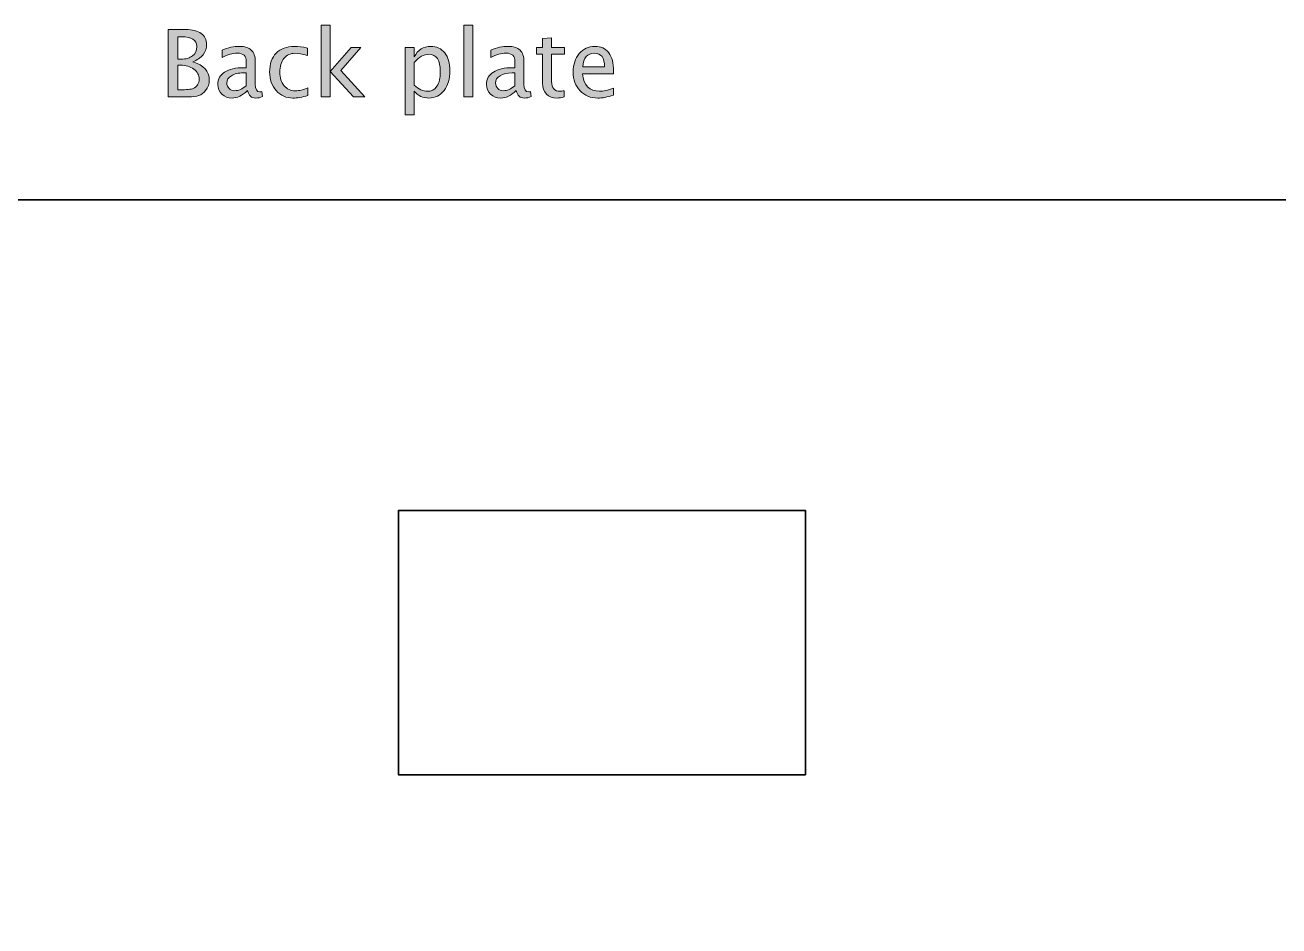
# Model space of a CAD drawing. Header units: inches. Extents: x 4 to 816, y 71 to 806.
# Drawn here: x 188.2 to 242.8, y 168.7 to 208 of the extents above; entities that cross this region are included whole.
import ezdxf

# ---------------------------------------------------------------- set-up
doc = ezdxf.new("R2010")
doc.units = ezdxf.units.IN
doc.header["$MEASUREMENT"] = 0
doc.layers.add('Layer 1', color=7, linetype='Continuous')

# ---------------------------------------------------------------- blocks, each defined once
blk = doc.blocks.new('block 35')
at = {"layer": 'Layer 1', "color": 240, "lineweight": 35, "true_color": 0xed1c24}
blk.add_lwpolyline([(23.165, 200.351), (406.63, 200.351), (406.63, 73.807), (23.165, 73.807)], dxfattribs=at)
blk = doc.blocks.new('block 221')
at = {"layer": 'Layer 1', "color": 240, "lineweight": 35, "true_color": 0xed1c24}
blk.add_lwpolyline([(222.184, 175.318), (204.448, 175.318), (204.448, 186.822), (222.184, 186.822), (222.184, 175.318)], dxfattribs=at)
blk = doc.blocks.new('block 328')
at = {"layer": 'Layer 1', "true_color": 0x231f20}
h = blk.add_hatch(color=250, dxfattribs=at)
h.dxf.hatch_style = 2
edge = h.paths.add_edge_path()
edge.add_spline(control_points=[(194.427, 204.838), (194.427, 204.838), (194.427, 207.772), (194.427, 207.772), (194.427, 207.772), (195.188, 207.772), (195.188, 207.772), (195.481, 207.772), (195.706, 207.716), (195.863, 207.605), (196.019, 207.494), (196.097, 207.334), (196.097, 207.125), (196.097, 206.957), (196.045, 206.806), (195.941, 206.673), (195.836, 206.542), (195.688, 206.439), (195.495, 206.367), (195.975, 206.22), (196.214, 205.955), (196.214, 205.572), (196.214, 205.4), (196.161, 205.248), (196.056, 205.114), (195.975, 205.012), (195.878, 204.941), (195.764, 204.9), (195.651, 204.859), (195.493, 204.838), (195.291, 204.838), (195.291, 204.838), (194.427, 204.838), (194.427, 204.838)], knot_values=[0, 0, 0, 0, 1, 1, 1, 2, 2, 2, 3, 3, 3, 4, 4, 4, 5, 5, 5, 6, 6, 6, 7, 7, 7, 8, 8, 8, 9, 9, 9, 10, 10, 10, 11, 11, 11, 11], degree=3, periodic=1)
edge = h.paths.add_edge_path()
edge.add_spline(control_points=[(194.839, 206.483), (194.839, 206.483), (194.972, 206.483), (194.972, 206.483), (195.195, 206.483), (195.368, 206.531), (195.489, 206.626), (195.611, 206.721), (195.671, 206.857), (195.671, 207.032), (195.671, 207.318), (195.448, 207.46), (195.002, 207.46), (195.002, 207.46), (194.839, 207.46), (194.839, 207.46), (194.839, 207.46), (194.839, 206.483), (194.839, 206.483)], knot_values=[0, 0, 0, 0, 1, 1, 1, 2, 2, 2, 3, 3, 3, 4, 4, 4, 5, 5, 5, 6, 6, 6, 6], degree=3, periodic=1)
edge = h.paths.add_edge_path()
edge.add_spline(control_points=[(194.839, 205.15), (194.839, 205.15), (194.924, 205.15), (194.924, 205.15), (195.229, 205.15), (195.426, 205.169), (195.515, 205.207), (195.687, 205.28), (195.772, 205.415), (195.772, 205.612), (195.772, 205.786), (195.695, 205.931), (195.539, 206.046), (195.384, 206.162), (195.189, 206.22), (194.956, 206.22), (194.956, 206.22), (194.839, 206.22), (194.839, 206.22), (194.839, 206.22), (194.839, 205.15), (194.839, 205.15)], knot_values=[0, 0, 0, 0, 1, 1, 1, 2, 2, 2, 3, 3, 3, 4, 4, 4, 5, 5, 5, 6, 6, 6, 7, 7, 7, 7], degree=3, periodic=1)
h = blk.add_hatch(color=250, dxfattribs=at)
h.dxf.hatch_style = 2
h.paths.add_polyline_path([(201.093, 204.838), (201.093, 207.967), (201.483, 207.967), (201.483, 205.946), (202.395, 206.991), (202.816, 206.991), (201.944, 205.986), (202.996, 204.838), (202.496, 204.838), (201.483, 205.942), (201.483, 204.838)])
h = blk.add_hatch(color=250, dxfattribs=at)
h.dxf.hatch_style = 2
h.paths.add_polyline_path([(207.303, 204.838), (207.303, 207.967), (207.694, 207.967), (207.694, 204.838)])
h = blk.add_hatch(color=250, dxfattribs=at)
h.dxf.hatch_style = 2
edge = h.paths.add_edge_path()
edge.add_spline(control_points=[(197.883, 205.112), (197.649, 204.897), (197.424, 204.789), (197.207, 204.789), (197.029, 204.789), (196.881, 204.845), (196.763, 204.956), (196.646, 205.068), (196.587, 205.209), (196.587, 205.379), (196.587, 205.615), (196.686, 205.796), (196.883, 205.922), (197.081, 206.048), (197.364, 206.111), (197.734, 206.111), (197.734, 206.111), (197.825, 206.111), (197.825, 206.111), (197.825, 206.111), (197.825, 206.37), (197.825, 206.37), (197.825, 206.62), (197.695, 206.745), (197.435, 206.745), (197.233, 206.745), (197.012, 206.682), (196.773, 206.555), (196.773, 206.555), (196.773, 206.878), (196.773, 206.878), (197.036, 206.985), (197.284, 207.039), (197.516, 207.039), (197.755, 207.039), (197.932, 206.984), (198.045, 206.875), (198.159, 206.766), (198.216, 206.598), (198.216, 206.37), (198.216, 206.37), (198.216, 205.395), (198.216, 205.395), (198.216, 205.172), (198.285, 205.06), (198.422, 205.06), (198.439, 205.06), (198.464, 205.063), (198.497, 205.069), (198.497, 205.069), (198.525, 204.852), (198.525, 204.852), (198.436, 204.81), (198.339, 204.789), (198.232, 204.789), (198.049, 204.789), (197.933, 204.897), (197.883, 205.112)], knot_values=[0, 0, 0, 0, 1, 1, 1, 2, 2, 2, 3, 3, 3, 4, 4, 4, 5, 5, 5, 6, 6, 6, 7, 7, 7, 8, 8, 8, 9, 9, 9, 10, 10, 10, 11, 11, 11, 12, 12, 12, 13, 13, 13, 14, 14, 14, 15, 15, 15, 16, 16, 16, 17, 17, 17, 18, 18, 18, 19, 19, 19, 19], degree=3, periodic=1)
edge = h.paths.add_edge_path()
edge.add_spline(control_points=[(197.825, 205.324), (197.825, 205.324), (197.825, 205.881), (197.825, 205.881), (197.825, 205.881), (197.701, 205.885), (197.701, 205.885), (197.484, 205.885), (197.309, 205.844), (197.176, 205.764), (197.044, 205.683), (196.977, 205.576), (196.977, 205.443), (196.977, 205.349), (197.01, 205.27), (197.076, 205.205), (197.142, 205.14), (197.223, 205.108), (197.318, 205.108), (197.481, 205.108), (197.65, 205.18), (197.825, 205.324)], knot_values=[0, 0, 0, 0, 1, 1, 1, 2, 2, 2, 3, 3, 3, 4, 4, 4, 5, 5, 5, 6, 6, 6, 7, 7, 7, 7], degree=3, periodic=1)
h = blk.add_hatch(color=250, dxfattribs=at)
h.dxf.hatch_style = 2
edge = h.paths.add_edge_path()
edge.add_spline(control_points=[(200.509, 204.904), (200.256, 204.827), (200.038, 204.789), (199.855, 204.789), (199.564, 204.789), (199.323, 204.897), (199.131, 205.112), (198.94, 205.328), (198.844, 205.599), (198.844, 205.926), (198.844, 206.276), (198.939, 206.549), (199.128, 206.745), (199.318, 206.941), (199.582, 207.039), (199.922, 207.039), (200.09, 207.039), (200.277, 207.015), (200.485, 206.969), (200.485, 206.969), (200.485, 206.642), (200.485, 206.642), (200.264, 206.706), (200.085, 206.739), (199.947, 206.739), (199.746, 206.739), (199.586, 206.664), (199.466, 206.514), (199.346, 206.364), (199.286, 206.164), (199.286, 205.915), (199.286, 205.673), (199.348, 205.477), (199.472, 205.328), (199.596, 205.179), (199.758, 205.104), (199.959, 205.104), (200.137, 205.104), (200.32, 205.15), (200.509, 205.241), (200.509, 205.241), (200.509, 204.904), (200.509, 204.904)], knot_values=[0, 0, 0, 0, 1, 1, 1, 2, 2, 2, 3, 3, 3, 4, 4, 4, 5, 5, 5, 6, 6, 6, 7, 7, 7, 8, 8, 8, 9, 9, 9, 10, 10, 10, 11, 11, 11, 12, 12, 12, 13, 13, 13, 14, 14, 14, 14], degree=3, periodic=1)
h = blk.add_hatch(color=250, dxfattribs=at)
h.dxf.hatch_style = 2
edge = h.paths.add_edge_path()
edge.add_spline(control_points=[(204.749, 204.056), (204.749, 204.056), (204.749, 206.991), (204.749, 206.991), (204.749, 206.991), (205.14, 206.991), (205.14, 206.991), (205.14, 206.991), (205.14, 206.587), (205.14, 206.587), (205.299, 206.888), (205.539, 207.039), (205.859, 207.039), (206.118, 207.039), (206.322, 206.943), (206.47, 206.755), (206.619, 206.566), (206.693, 206.307), (206.693, 205.98), (206.693, 205.623), (206.609, 205.336), (206.44, 205.117), (206.272, 204.898), (206.05, 204.789), (205.776, 204.789), (205.521, 204.789), (205.309, 204.887), (205.14, 205.082), (205.14, 205.082), (205.14, 204.056), (205.14, 204.056), (205.14, 204.056), (204.749, 204.056), (204.749, 204.056)], knot_values=[0, 0, 0, 0, 1, 1, 1, 2, 2, 2, 3, 3, 3, 4, 4, 4, 5, 5, 5, 6, 6, 6, 7, 7, 7, 8, 8, 8, 9, 9, 9, 10, 10, 10, 11, 11, 11, 11], degree=3, periodic=1)
edge = h.paths.add_edge_path()
edge.add_spline(control_points=[(205.14, 205.352), (205.34, 205.172), (205.532, 205.082), (205.714, 205.082), (205.894, 205.082), (206.033, 205.158), (206.13, 205.307), (206.228, 205.457), (206.277, 205.667), (206.277, 205.94), (206.277, 206.443), (206.111, 206.695), (205.778, 206.695), (205.56, 206.695), (205.347, 206.578), (205.14, 206.341), (205.14, 206.341), (205.14, 205.352), (205.14, 205.352)], knot_values=[0, 0, 0, 0, 1, 1, 1, 2, 2, 2, 3, 3, 3, 4, 4, 4, 5, 5, 5, 6, 6, 6, 6], degree=3, periodic=1)
h = blk.add_hatch(color=250, dxfattribs=at)
h.dxf.hatch_style = 2
edge = h.paths.add_edge_path()
edge.add_spline(control_points=[(209.586, 205.112), (209.352, 204.897), (209.127, 204.789), (208.911, 204.789), (208.732, 204.789), (208.584, 204.845), (208.467, 204.956), (208.349, 205.068), (208.29, 205.209), (208.29, 205.379), (208.29, 205.615), (208.389, 205.796), (208.587, 205.922), (208.784, 206.048), (209.068, 206.111), (209.438, 206.111), (209.438, 206.111), (209.529, 206.111), (209.529, 206.111), (209.529, 206.111), (209.529, 206.37), (209.529, 206.37), (209.529, 206.62), (209.399, 206.745), (209.138, 206.745), (208.936, 206.745), (208.716, 206.682), (208.477, 206.555), (208.477, 206.555), (208.477, 206.878), (208.477, 206.878), (208.739, 206.985), (208.987, 207.039), (209.22, 207.039), (209.459, 207.039), (209.635, 206.984), (209.749, 206.875), (209.862, 206.766), (209.919, 206.598), (209.919, 206.37), (209.919, 206.37), (209.919, 205.395), (209.919, 205.395), (209.919, 205.172), (209.988, 205.06), (210.125, 205.06), (210.142, 205.06), (210.168, 205.063), (210.201, 205.069), (210.201, 205.069), (210.228, 204.852), (210.228, 204.852), (210.14, 204.81), (210.042, 204.789), (209.935, 204.789), (209.753, 204.789), (209.636, 204.897), (209.586, 205.112)], knot_values=[0, 0, 0, 0, 1, 1, 1, 2, 2, 2, 3, 3, 3, 4, 4, 4, 5, 5, 5, 6, 6, 6, 7, 7, 7, 8, 8, 8, 9, 9, 9, 10, 10, 10, 11, 11, 11, 12, 12, 12, 13, 13, 13, 14, 14, 14, 15, 15, 15, 16, 16, 16, 17, 17, 17, 18, 18, 18, 19, 19, 19, 19], degree=3, periodic=1)
edge = h.paths.add_edge_path()
edge.add_spline(control_points=[(209.529, 205.324), (209.529, 205.324), (209.529, 205.881), (209.529, 205.881), (209.529, 205.881), (209.404, 205.885), (209.404, 205.885), (209.187, 205.885), (209.013, 205.844), (208.88, 205.764), (208.747, 205.683), (208.681, 205.576), (208.681, 205.443), (208.681, 205.349), (208.714, 205.27), (208.78, 205.205), (208.846, 205.14), (208.926, 205.108), (209.022, 205.108), (209.184, 205.108), (209.353, 205.18), (209.529, 205.324)], knot_values=[0, 0, 0, 0, 1, 1, 1, 2, 2, 2, 3, 3, 3, 4, 4, 4, 5, 5, 5, 6, 6, 6, 7, 7, 7, 7], degree=3, periodic=1)
h = blk.add_hatch(color=250, dxfattribs=at)
h.dxf.hatch_style = 2
edge = h.paths.add_edge_path()
edge.add_spline(control_points=[(211.677, 204.838), (211.557, 204.805), (211.452, 204.789), (211.364, 204.789), (211.166, 204.789), (211.011, 204.846), (210.9, 204.96), (210.789, 205.073), (210.734, 205.231), (210.734, 205.433), (210.734, 205.433), (210.734, 206.697), (210.734, 206.697), (210.734, 206.697), (210.464, 206.697), (210.464, 206.697), (210.464, 206.697), (210.464, 206.991), (210.464, 206.991), (210.464, 206.991), (210.734, 206.991), (210.734, 206.991), (210.734, 206.991), (210.734, 207.381), (210.734, 207.381), (210.734, 207.381), (211.124, 207.419), (211.124, 207.419), (211.124, 207.419), (211.124, 206.991), (211.124, 206.991), (211.124, 206.991), (211.687, 206.991), (211.687, 206.991), (211.687, 206.991), (211.687, 206.697), (211.687, 206.697), (211.687, 206.697), (211.124, 206.697), (211.124, 206.697), (211.124, 206.697), (211.124, 205.505), (211.124, 205.505), (211.124, 205.223), (211.246, 205.082), (211.489, 205.082), (211.54, 205.082), (211.603, 205.091), (211.677, 205.108), (211.677, 205.108), (211.677, 204.838), (211.677, 204.838)], knot_values=[0, 0, 0, 0, 1, 1, 1, 2, 2, 2, 3, 3, 3, 4, 4, 4, 5, 5, 5, 6, 6, 6, 7, 7, 7, 8, 8, 8, 9, 9, 9, 10, 10, 10, 11, 11, 11, 12, 12, 12, 13, 13, 13, 14, 14, 14, 15, 15, 15, 16, 16, 16, 17, 17, 17, 17], degree=3, periodic=1)
h = blk.add_hatch(color=250, dxfattribs=at)
h.dxf.hatch_style = 2
edge = h.paths.add_edge_path()
edge.add_spline(control_points=[(213.813, 204.908), (213.551, 204.829), (213.328, 204.789), (213.141, 204.789), (212.823, 204.789), (212.564, 204.894), (212.364, 205.105), (212.165, 205.315), (212.065, 205.588), (212.065, 205.924), (212.065, 206.25), (212.153, 206.517), (212.33, 206.726), (212.506, 206.934), (212.732, 207.039), (213.006, 207.039), (213.267, 207.039), (213.468, 206.946), (213.61, 206.76), (213.752, 206.574), (213.823, 206.311), (213.823, 205.97), (213.823, 205.97), (213.821, 205.851), (213.821, 205.851), (213.821, 205.851), (212.464, 205.851), (212.464, 205.851), (212.52, 205.341), (212.771, 205.087), (213.215, 205.087), (213.377, 205.087), (213.577, 205.131), (213.813, 205.219), (213.813, 205.219), (213.813, 204.908), (213.813, 204.908)], knot_values=[0, 0, 0, 0, 1, 1, 1, 2, 2, 2, 3, 3, 3, 4, 4, 4, 5, 5, 5, 6, 6, 6, 7, 7, 7, 8, 8, 8, 9, 9, 9, 10, 10, 10, 11, 11, 11, 12, 12, 12, 12], degree=3, periodic=1)
edge = h.paths.add_edge_path()
edge.add_spline(control_points=[(212.481, 206.145), (212.481, 206.145), (213.431, 206.145), (213.431, 206.145), (213.431, 206.544), (213.281, 206.745), (212.983, 206.745), (212.683, 206.745), (212.516, 206.544), (212.481, 206.145)], knot_values=[0, 0, 0, 0, 1, 1, 1, 2, 2, 2, 3, 3, 3, 3], degree=3, periodic=1)
at = {"layer": 'Layer 1', "lineweight": 0}
for points in [[(201.093, 204.838), (201.093, 207.967), (201.483, 207.967), (201.483, 205.946), (202.395, 206.991), (202.816, 206.991), (201.944, 205.986), (202.996, 204.838), (202.496, 204.838), (201.483, 205.942), (201.483, 204.838), (201.093, 204.838)], [(207.303, 204.838), (207.303, 207.967), (207.694, 207.967), (207.694, 204.838), (207.303, 204.838)]]:
    blk.add_lwpolyline(points, dxfattribs=at)
for points, knots in [([(194.427, 204.838), (194.427, 204.838), (194.427, 207.772), (194.427, 207.772), (194.427, 207.772), (195.188, 207.772), (195.188, 207.772), (195.481, 207.772), (195.706, 207.716), (195.863, 207.605), (196.019, 207.494), (196.097, 207.334), (196.097, 207.125), (196.097, 206.957), (196.045, 206.806), (195.941, 206.673), (195.836, 206.542), (195.688, 206.439), (195.495, 206.367), (195.975, 206.22), (196.214, 205.955), (196.214, 205.572), (196.214, 205.4), (196.161, 205.248), (196.056, 205.114), (195.975, 205.012), (195.878, 204.941), (195.764, 204.9), (195.651, 204.859), (195.493, 204.838), (195.291, 204.838), (195.291, 204.838), (194.427, 204.838), (194.427, 204.838)], [0, 0, 0, 0, 1, 1, 1, 2, 2, 2, 3, 3, 3, 4, 4, 4, 5, 5, 5, 6, 6, 6, 7, 7, 7, 8, 8, 8, 9, 9, 9, 10, 10, 10, 11, 11, 11, 11]), ([(194.839, 206.483), (194.839, 206.483), (194.972, 206.483), (194.972, 206.483), (195.195, 206.483), (195.368, 206.531), (195.489, 206.626), (195.611, 206.721), (195.671, 206.857), (195.671, 207.032), (195.671, 207.318), (195.448, 207.46), (195.002, 207.46), (195.002, 207.46), (194.839, 207.46), (194.839, 207.46), (194.839, 207.46), (194.839, 206.483), (194.839, 206.483)], [0, 0, 0, 0, 1, 1, 1, 2, 2, 2, 3, 3, 3, 4, 4, 4, 5, 5, 5, 6, 6, 6, 6]), ([(197.883, 205.112), (197.649, 204.897), (197.424, 204.789), (197.207, 204.789), (197.029, 204.789), (196.881, 204.845), (196.763, 204.956), (196.646, 205.068), (196.587, 205.209), (196.587, 205.379), (196.587, 205.615), (196.686, 205.796), (196.883, 205.922), (197.081, 206.048), (197.364, 206.111), (197.734, 206.111), (197.734, 206.111), (197.825, 206.111), (197.825, 206.111), (197.825, 206.111), (197.825, 206.37), (197.825, 206.37), (197.825, 206.62), (197.695, 206.745), (197.435, 206.745), (197.233, 206.745), (197.012, 206.682), (196.773, 206.555), (196.773, 206.555), (196.773, 206.878), (196.773, 206.878), (197.036, 206.985), (197.284, 207.039), (197.516, 207.039), (197.755, 207.039), (197.932, 206.984), (198.045, 206.875), (198.159, 206.766), (198.216, 206.598), (198.216, 206.37), (198.216, 206.37), (198.216, 205.395), (198.216, 205.395), (198.216, 205.172), (198.285, 205.06), (198.422, 205.06), (198.439, 205.06), (198.464, 205.063), (198.497, 205.069), (198.497, 205.069), (198.525, 204.852), (198.525, 204.852), (198.436, 204.81), (198.339, 204.789), (198.232, 204.789), (198.049, 204.789), (197.933, 204.897), (197.883, 205.112)], [0, 0, 0, 0, 1, 1, 1, 2, 2, 2, 3, 3, 3, 4, 4, 4, 5, 5, 5, 6, 6, 6, 7, 7, 7, 8, 8, 8, 9, 9, 9, 10, 10, 10, 11, 11, 11, 12, 12, 12, 13, 13, 13, 14, 14, 14, 15, 15, 15, 16, 16, 16, 17, 17, 17, 18, 18, 18, 19, 19, 19, 19]), ([(200.509, 204.904), (200.256, 204.827), (200.038, 204.789), (199.855, 204.789), (199.564, 204.789), (199.323, 204.897), (199.131, 205.112), (198.94, 205.328), (198.844, 205.599), (198.844, 205.926), (198.844, 206.276), (198.939, 206.549), (199.128, 206.745), (199.318, 206.941), (199.582, 207.039), (199.922, 207.039), (200.09, 207.039), (200.277, 207.015), (200.485, 206.969), (200.485, 206.969), (200.485, 206.642), (200.485, 206.642), (200.264, 206.706), (200.085, 206.739), (199.947, 206.739), (199.746, 206.739), (199.586, 206.664), (199.466, 206.514), (199.346, 206.364), (199.286, 206.164), (199.286, 205.915), (199.286, 205.673), (199.348, 205.477), (199.472, 205.328), (199.596, 205.179), (199.758, 205.104), (199.959, 205.104), (200.137, 205.104), (200.32, 205.15), (200.509, 205.241), (200.509, 205.241), (200.509, 204.904), (200.509, 204.904)], [0, 0, 0, 0, 1, 1, 1, 2, 2, 2, 3, 3, 3, 4, 4, 4, 5, 5, 5, 6, 6, 6, 7, 7, 7, 8, 8, 8, 9, 9, 9, 10, 10, 10, 11, 11, 11, 12, 12, 12, 13, 13, 13, 14, 14, 14, 14]), ([(204.749, 204.056), (204.749, 204.056), (204.749, 206.991), (204.749, 206.991), (204.749, 206.991), (205.14, 206.991), (205.14, 206.991), (205.14, 206.991), (205.14, 206.587), (205.14, 206.587), (205.299, 206.888), (205.539, 207.039), (205.859, 207.039), (206.118, 207.039), (206.322, 206.943), (206.47, 206.755), (206.619, 206.566), (206.693, 206.307), (206.693, 205.98), (206.693, 205.623), (206.609, 205.336), (206.44, 205.117), (206.272, 204.898), (206.05, 204.789), (205.776, 204.789), (205.521, 204.789), (205.309, 204.887), (205.14, 205.082), (205.14, 205.082), (205.14, 204.056), (205.14, 204.056), (205.14, 204.056), (204.749, 204.056), (204.749, 204.056)], [0, 0, 0, 0, 1, 1, 1, 2, 2, 2, 3, 3, 3, 4, 4, 4, 5, 5, 5, 6, 6, 6, 7, 7, 7, 8, 8, 8, 9, 9, 9, 10, 10, 10, 11, 11, 11, 11]), ([(209.586, 205.112), (209.352, 204.897), (209.127, 204.789), (208.911, 204.789), (208.732, 204.789), (208.584, 204.845), (208.467, 204.956), (208.349, 205.068), (208.29, 205.209), (208.29, 205.379), (208.29, 205.615), (208.389, 205.796), (208.587, 205.922), (208.784, 206.048), (209.068, 206.111), (209.438, 206.111), (209.438, 206.111), (209.529, 206.111), (209.529, 206.111), (209.529, 206.111), (209.529, 206.37), (209.529, 206.37), (209.529, 206.62), (209.399, 206.745), (209.138, 206.745), (208.936, 206.745), (208.716, 206.682), (208.477, 206.555), (208.477, 206.555), (208.477, 206.878), (208.477, 206.878), (208.739, 206.985), (208.987, 207.039), (209.22, 207.039), (209.459, 207.039), (209.635, 206.984), (209.749, 206.875), (209.862, 206.766), (209.919, 206.598), (209.919, 206.37), (209.919, 206.37), (209.919, 205.395), (209.919, 205.395), (209.919, 205.172), (209.988, 205.06), (210.125, 205.06), (210.142, 205.06), (210.168, 205.063), (210.201, 205.069), (210.201, 205.069), (210.228, 204.852), (210.228, 204.852), (210.14, 204.81), (210.042, 204.789), (209.935, 204.789), (209.753, 204.789), (209.636, 204.897), (209.586, 205.112)], [0, 0, 0, 0, 1, 1, 1, 2, 2, 2, 3, 3, 3, 4, 4, 4, 5, 5, 5, 6, 6, 6, 7, 7, 7, 8, 8, 8, 9, 9, 9, 10, 10, 10, 11, 11, 11, 12, 12, 12, 13, 13, 13, 14, 14, 14, 15, 15, 15, 16, 16, 16, 17, 17, 17, 18, 18, 18, 19, 19, 19, 19]), ([(211.677, 204.838), (211.557, 204.805), (211.452, 204.789), (211.364, 204.789), (211.166, 204.789), (211.011, 204.846), (210.9, 204.96), (210.789, 205.073), (210.734, 205.231), (210.734, 205.433), (210.734, 205.433), (210.734, 206.697), (210.734, 206.697), (210.734, 206.697), (210.464, 206.697), (210.464, 206.697), (210.464, 206.697), (210.464, 206.991), (210.464, 206.991), (210.464, 206.991), (210.734, 206.991), (210.734, 206.991), (210.734, 206.991), (210.734, 207.381), (210.734, 207.381), (210.734, 207.381), (211.124, 207.419), (211.124, 207.419), (211.124, 207.419), (211.124, 206.991), (211.124, 206.991), (211.124, 206.991), (211.687, 206.991), (211.687, 206.991), (211.687, 206.991), (211.687, 206.697), (211.687, 206.697), (211.687, 206.697), (211.124, 206.697), (211.124, 206.697), (211.124, 206.697), (211.124, 205.505), (211.124, 205.505), (211.124, 205.223), (211.246, 205.082), (211.489, 205.082), (211.54, 205.082), (211.603, 205.091), (211.677, 205.108), (211.677, 205.108), (211.677, 204.838), (211.677, 204.838)], [0, 0, 0, 0, 1, 1, 1, 2, 2, 2, 3, 3, 3, 4, 4, 4, 5, 5, 5, 6, 6, 6, 7, 7, 7, 8, 8, 8, 9, 9, 9, 10, 10, 10, 11, 11, 11, 12, 12, 12, 13, 13, 13, 14, 14, 14, 15, 15, 15, 16, 16, 16, 17, 17, 17, 17]), ([(213.813, 204.908), (213.551, 204.829), (213.328, 204.789), (213.141, 204.789), (212.823, 204.789), (212.564, 204.894), (212.364, 205.105), (212.165, 205.315), (212.065, 205.588), (212.065, 205.924), (212.065, 206.25), (212.153, 206.517), (212.33, 206.726), (212.506, 206.934), (212.732, 207.039), (213.006, 207.039), (213.267, 207.039), (213.468, 206.946), (213.61, 206.76), (213.752, 206.574), (213.823, 206.311), (213.823, 205.97), (213.823, 205.97), (213.821, 205.851), (213.821, 205.851), (213.821, 205.851), (212.464, 205.851), (212.464, 205.851), (212.52, 205.341), (212.771, 205.087), (213.215, 205.087), (213.377, 205.087), (213.577, 205.131), (213.813, 205.219), (213.813, 205.219), (213.813, 204.908), (213.813, 204.908)], [0, 0, 0, 0, 1, 1, 1, 2, 2, 2, 3, 3, 3, 4, 4, 4, 5, 5, 5, 6, 6, 6, 7, 7, 7, 8, 8, 8, 9, 9, 9, 10, 10, 10, 11, 11, 11, 12, 12, 12, 12]), ([(205.14, 205.352), (205.34, 205.172), (205.532, 205.082), (205.714, 205.082), (205.894, 205.082), (206.033, 205.158), (206.13, 205.307), (206.228, 205.457), (206.277, 205.667), (206.277, 205.94), (206.277, 206.443), (206.111, 206.695), (205.778, 206.695), (205.56, 206.695), (205.347, 206.578), (205.14, 206.341), (205.14, 206.341), (205.14, 205.352), (205.14, 205.352)], [0, 0, 0, 0, 1, 1, 1, 2, 2, 2, 3, 3, 3, 4, 4, 4, 5, 5, 5, 6, 6, 6, 6]), ([(212.481, 206.145), (212.481, 206.145), (213.431, 206.145), (213.431, 206.145), (213.431, 206.544), (213.281, 206.745), (212.983, 206.745), (212.683, 206.745), (212.516, 206.544), (212.481, 206.145)], [0, 0, 0, 0, 1, 1, 1, 2, 2, 2, 3, 3, 3, 3]), ([(194.839, 205.15), (194.839, 205.15), (194.924, 205.15), (194.924, 205.15), (195.229, 205.15), (195.426, 205.169), (195.515, 205.207), (195.687, 205.28), (195.772, 205.415), (195.772, 205.612), (195.772, 205.786), (195.695, 205.931), (195.539, 206.046), (195.384, 206.162), (195.189, 206.22), (194.956, 206.22), (194.956, 206.22), (194.839, 206.22), (194.839, 206.22), (194.839, 206.22), (194.839, 205.15), (194.839, 205.15)], [0, 0, 0, 0, 1, 1, 1, 2, 2, 2, 3, 3, 3, 4, 4, 4, 5, 5, 5, 6, 6, 6, 7, 7, 7, 7]), ([(197.825, 205.324), (197.825, 205.324), (197.825, 205.881), (197.825, 205.881), (197.825, 205.881), (197.701, 205.885), (197.701, 205.885), (197.484, 205.885), (197.309, 205.844), (197.176, 205.764), (197.044, 205.683), (196.977, 205.576), (196.977, 205.443), (196.977, 205.349), (197.01, 205.27), (197.076, 205.205), (197.142, 205.14), (197.223, 205.108), (197.318, 205.108), (197.481, 205.108), (197.65, 205.18), (197.825, 205.324)], [0, 0, 0, 0, 1, 1, 1, 2, 2, 2, 3, 3, 3, 4, 4, 4, 5, 5, 5, 6, 6, 6, 7, 7, 7, 7]), ([(209.529, 205.324), (209.529, 205.324), (209.529, 205.881), (209.529, 205.881), (209.529, 205.881), (209.404, 205.885), (209.404, 205.885), (209.187, 205.885), (209.013, 205.844), (208.88, 205.764), (208.747, 205.683), (208.681, 205.576), (208.681, 205.443), (208.681, 205.349), (208.714, 205.27), (208.78, 205.205), (208.846, 205.14), (208.926, 205.108), (209.022, 205.108), (209.184, 205.108), (209.353, 205.18), (209.529, 205.324)], [0, 0, 0, 0, 1, 1, 1, 2, 2, 2, 3, 3, 3, 4, 4, 4, 5, 5, 5, 6, 6, 6, 7, 7, 7, 7])]:
    blk.add_open_spline(points, degree=3, knots=knots, dxfattribs=at)
blk = doc.blocks.new('block 327')
at = {"layer": 'Layer 1'}
blk.add_blockref('block 328', (0, 0), dxfattribs=at)

msp = doc.modelspace()

# ---------------------------------------------------------------- block references
at = {"layer": 'Layer 1'}
for name in ['block 327', 'block 35', 'block 221']:
    msp.add_blockref(name, (0, 0), dxfattribs=at)

doc.saveas('drawing.dxf')
